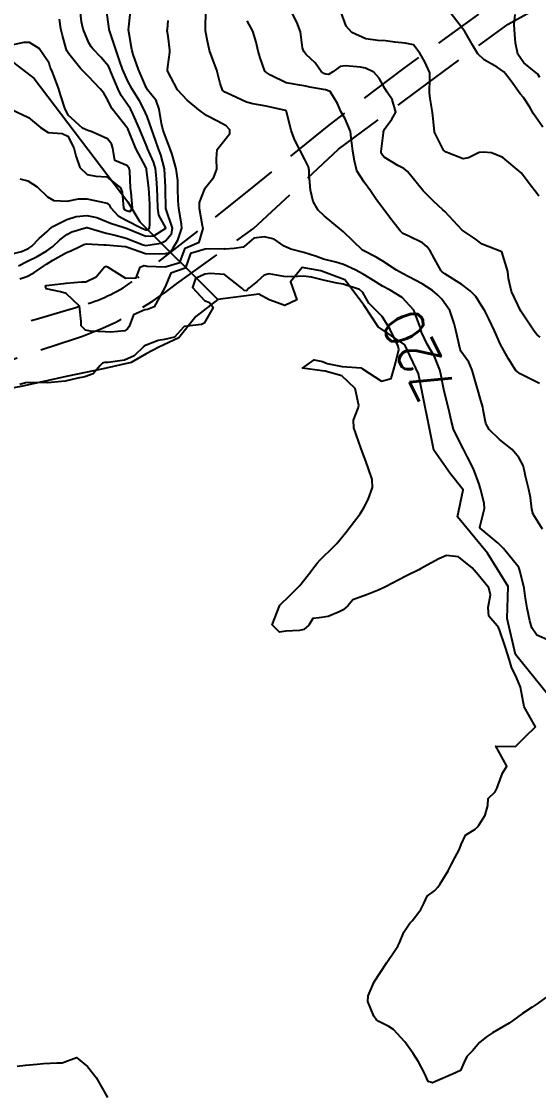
# Model space of a CAD drawing. Header units: metres. Extents: x 298520 to 308411, y 7433745 to 7450750.
# Drawn here: x 298895.8 to 298948.1, y 7450379.2 to 7450487.6 of the extents above; entities that cross this region are included whole.
import ezdxf
from ezdxf.enums import TextEntityAlignment as Align

# ---------------------------------------------------------------- set-up
doc = ezdxf.new("R2010")
doc.units = ezdxf.units.M
doc.header["$LTSCALE"] = 10
doc.linetypes.add('DASHED', pattern=[0.75, 0.5, -0.25])
for name, color, linetype in [('Cotas', 45, 'Continuous'), ('Curvas de Nivel 1m', 11, 'Continuous'), ('Curvas de Nivel 5m', 15, 'Continuous'), ('Hidrografia', 140, 'Continuous'), ('Vias Secundárias', 230, 'DASHED')]:
    doc.layers.add(name, color=color, linetype=linetype)
doc.styles.add('Style-STANDARD', font='STANDARD.shx')

msp = doc.modelspace()

# ---------------------------------------------------------------- linework, layer by layer
at = {"layer": 'Curvas de Nivel 1m', "flags": 128}
for points, elevation in [([(298894.39, 7450463.95), (298895.86, 7450464.33), (298896.4, 7450464.56), (298896.6, 7450464.66), (298896.88, 7450464.86), (298897.64, 7450465.62), (298898.43, 7450466.34), (298898.68, 7450466.58), (298899.02, 7450466.83), (298900.44, 7450467.55), (298901.38, 7450467.87), (298902.44, 7450467.96), (298903.47, 7450467.75), (298904.44, 7450467.34), (298904.84, 7450467.17), (298906.21, 7450466.74), (298906.43, 7450466.69), (298906.52, 7450466.65), (298908.42, 7450465.87), (298909.23, 7450465.9), (298910.43, 7450466.67), (298910.43, 7450466.71), (298909.72, 7450467.98), (298909.62, 7450468.7), (298909.61, 7450469.85), (298909.56, 7450470.7), (298909.48, 7450471.71), (298909.39, 7450472.71), (298909.2, 7450473.4), (298908.6, 7450474.72), (298908.58, 7450474.77), (298908.52, 7450474.92), (298907.77, 7450476.73), (298907.12, 7450478.18), (298906.85, 7450478.74), (298906.58, 7450479.17), (298905.93, 7450480.09), (298905.61, 7450480.75), (298904.88, 7450482.49), (298904.77, 7450482.76), (298904.63, 7450483.05), (298903.85, 7450483.98), (298903.08, 7450484.78), (298902.88, 7450485.02), (298902.65, 7450485.41), (298902.09, 7450486.8), (298901.91, 7450487.56), (298901.78, 7450488.8)], 717), ([(298895.55, 7450462.87), (298896.39, 7450463.3), (298897.42, 7450463.82), (298898.4, 7450464.37), (298899, 7450464.83), (298899.72, 7450465.51), (298900.42, 7450466.05), (298900.94, 7450466.29), (298902.43, 7450466.73), (298902.49, 7450466.73), (298904.42, 7450466.17), (298905.17, 7450466.01), (298906.42, 7450465.68), (298908.14, 7450464.99), (298908.41, 7450464.93), (298909.94, 7450465.17), (298910.41, 7450465.41), (298911.02, 7450466.09), (298911.12, 7450466.68), (298910.45, 7450468.66), (298910.45, 7450468.68), (298910.39, 7450470.61), (298910.39, 7450470.69), (298910.39, 7450470.78), (298910.29, 7450472.69), (298909.92, 7450474.1), (298909.7, 7450474.7), (298909.4, 7450475.57), (298909, 7450476.71), (298908.56, 7450477.96), (298908.23, 7450478.72), (298907.76, 7450479.55), (298907.05, 7450480.74), (298906.61, 7450481.56), (298906.07, 7450482.75), (298905.75, 7450483.63), (298905.39, 7450484.75), (298904.74, 7450486.68), (298904.72, 7450486.76), (298904.67, 7450487.08), (298904.44, 7450488.76)], 718), ([(298895.67, 7450461.56), (298896.37, 7450461.78), (298897.08, 7450462.15), (298898.07, 7450462.84), (298898.27, 7450462.96), (298898.38, 7450463.03), (298899, 7450463.44), (298900.4, 7450464.21), (298900.82, 7450464.39), (298901.66, 7450464.8), (298902.16, 7450465.04), (298902.41, 7450465.08), (298904.17, 7450465), (298904.41, 7450464.98), (298906.31, 7450464.83), (298906.4, 7450464.81), (298906.58, 7450464.74), (298908.4, 7450464.13), (298909.77, 7450464.07), (298910.4, 7450464.1), (298910.85, 7450464.23), (298911.19, 7450464.68), (298911.64, 7450465.45), (298912.05, 7450466.67), (298912.04, 7450467.07), (298911.74, 7450468.68), (298911.67, 7450469.46), (298911.66, 7450470.68), (298911.66, 7450471.5), (298911.5, 7450472.68), (298911.07, 7450474.13), (298910.88, 7450474.69), (298910.53, 7450475.57), (298910.24, 7450476.4), (298910.15, 7450476.7), (298910, 7450477.25), (298909.77, 7450478.7), (298909.45, 7450479.58), (298908.59, 7450480.66), (298908.55, 7450480.72), (298908.49, 7450480.82), (298907.66, 7450482.73), (298907.12, 7450484.25), (298907.01, 7450484.74), (298906.66, 7450486.74), (298906.85, 7450488.58)], 719), ([(298895.69, 7450471.67), (298896.48, 7450471.46), (298897.43, 7450470.85), (298898.46, 7450469.85), (298899.1, 7450469.47), (298900.46, 7450469.42), (298901.6, 7450469.66), (298902.46, 7450469.66), (298903.89, 7450469.34), (298904.46, 7450469.2), (298904.7, 7450469.02), (298904.85, 7450468.76), (298905.63, 7450467.93), (298906.44, 7450467.49), (298907.95, 7450466.72), (298908.43, 7450466.51), (298908.63, 7450466.52), (298908.8, 7450466.71), (298908.81, 7450467.09), (298908.82, 7450468.71), (298908.83, 7450469.09), (298908.72, 7450470.72), (298908.5, 7450472.57), (298908.47, 7450472.72), (298908.44, 7450472.79), (298907.42, 7450474.73), (298906.62, 7450476.66), (298906.59, 7450476.74), (298906.54, 7450476.82), (298905.02, 7450478.76), (298904.85, 7450479.04), (298904.58, 7450479.62), (298904.16, 7450480.34), (298903.81, 7450480.77), (298902.61, 7450482), (298901.86, 7450482.8), (298900.64, 7450484.3), (298900.44, 7450484.61), (298900.36, 7450484.81), (298899.99, 7450486.15), (298899.81, 7450486.82), (298899.7, 7450487.8)], 716), ([(298948.53, 7450436.24), (298948.08, 7450436.94), (298947.6, 7450437.76), (298947.46, 7450438.25), (298947.3, 7450439.45), (298947.13, 7450440.25), (298946.8, 7450441.59), (298946.68, 7450442.26), (298946.56, 7450442.68), (298946.15, 7450443.47), (298945.45, 7450444.28), (298944.18, 7450445.3), (298943.12, 7450446.31), (298942.81, 7450446.92), (298942.54, 7450448.32), (298942.48, 7450448.58), (298942.22, 7450449.5), (298942, 7450450.32), (298941.9, 7450450.66), (298941.4, 7450452.32), (298941.08, 7450453.14), (298940.28, 7450454.24), (298940.22, 7450454.34), (298940.2, 7450454.43), (298939.77, 7450456.35), (298939.61, 7450457.05), (298939.15, 7450458.35), (298938.34, 7450459.5), (298937.92, 7450459.94), (298937.4, 7450460.37), (298936.36, 7450461.05), (298935.01, 7450461.77), (298934.38, 7450462.08), (298933.77, 7450462.42), (298932.39, 7450463.33), (298931.71, 7450463.76), (298930.4, 7450464.42), (298930.34, 7450464.46), (298928.42, 7450466.29), (298928.2, 7450466.48), (298926.44, 7450467.92), (298925.84, 7450468.51), (298925.33, 7450469.38), (298925.06, 7450470.52), (298924.93, 7450472.09), (298924.93, 7450472.52), (298924.87, 7450472.88), (298924.51, 7450473.62), (298924.02, 7450474.54), (298923.48, 7450475.59), (298923.1, 7450476.54), (298922.63, 7450478.49), (298922.61, 7450478.55), (298922.57, 7450478.58), (298922.54, 7450478.58), (298920.58, 7450479.03), (298919.25, 7450479.26), (298918.58, 7450479.43), (298917.08, 7450480.12), (298916.59, 7450480.36), (298916.41, 7450480.44), (298916.17, 7450480.63), (298915.93, 7450481.3), (298915.59, 7450482.64), (298915.34, 7450483.35), (298914.87, 7450484.65), (298914.82, 7450484.82), (298914.65, 7450485.58), (298914.46, 7450486.65), (298914.45, 7450486.87), (298914.48, 7450488.65)], 721), ([(298948.3, 7450455.67), (298947.97, 7450455.92), (298947.69, 7450456.25), (298946.33, 7450458.27), (298945.38, 7450460.28), (298945.08, 7450461.58), (298945.02, 7450462.28), (298944.4, 7450464.29), (298942.41, 7450465.05), (298941.71, 7450465.61), (298940.61, 7450466.34), (298940.42, 7450466.47), (298938.65, 7450468.36), (298938.45, 7450468.54), (298937.5, 7450469.41), (298936.54, 7450470.38), (298936.47, 7450470.46), (298934.87, 7450472.4), (298934.68, 7450472.58), (298934.51, 7450472.7), (298933.9, 7450473.02), (298932.52, 7450473.86), (298932.26, 7450474.18), (298932.21, 7450474.43), (298932.44, 7450476.33), (298932.45, 7450476.43), (298932.47, 7450476.51), (298932.55, 7450476.68), (298933.28, 7450477.71), (298933.69, 7450478.42), (298933.31, 7450479.69), (298932.83, 7450480.43), (298932.6, 7450480.8), (298932.02, 7450481.85), (298931.48, 7450482.45), (298930.62, 7450482.87), (298930.12, 7450482.97), (298928.62, 7450483.08), (298928.07, 7450483.04), (298927.34, 7450482.49), (298926.88, 7450482.23), (298926.61, 7450482.25), (298926.42, 7450482.31), (298926.16, 7450482.51), (298925.53, 7450483.41), (298924.64, 7450484.25), (298924.39, 7450484.53), (298924.25, 7450484.93), (298924.07, 7450486.54), (298923.7, 7450487.51), (298923.14, 7450488.55)], 723), ([(298948.14, 7450469.92), (298947.91, 7450470.25), (298947.29, 7450471.07), (298946.49, 7450472.12), (298946.36, 7450472.27), (298944.52, 7450473.81), (298943.38, 7450474.3), (298942.52, 7450474.38), (298942.11, 7450474.32), (298941.04, 7450473.8), (298940.51, 7450473.69), (298938.77, 7450474.36), (298938.52, 7450474.57), (298937.62, 7450476.37), (298937.51, 7450477.42), (298937.41, 7450478.37), (298937.17, 7450479.79), (298937.11, 7450480.37), (298937.13, 7450481.85), (298937.12, 7450482.37), (298936.63, 7450483.51), (298936.14, 7450484.39), (298935.47, 7450485.22), (298934.65, 7450485.38), (298933.59, 7450485.48), (298932.65, 7450485.62), (298931.86, 7450485.65), (298930.66, 7450485.81), (298929.24, 7450486.47), (298928.67, 7450487.12), (298928.17, 7450488.49)], 724), ([(298948.27, 7450481.91), (298948.05, 7450482.25), (298946.63, 7450483.39), (298946.02, 7450484.28), (298945.8, 7450485.42), (298945.72, 7450486.27), (298945.67, 7450487.28), (298945.76, 7450488.27)], 726), ([(298948.24, 7450450.96), (298946.82, 7450451.69), (298946.26, 7450451.95), (298945.82, 7450452.27), (298945.08, 7450453.47), (298944.62, 7450454.29), (298944.29, 7450454.91), (298943.66, 7450456.3), (298943.11, 7450457.52), (298942.68, 7450458.31), (298942.34, 7450458.88), (298941.78, 7450459.75), (298941.23, 7450460.33), (298940.36, 7450460.98), (298938.66, 7450462.07), (298938.38, 7450462.26), (298938.28, 7450462.36), (298937.61, 7450463.59), (298937.16, 7450464.38), (298936.84, 7450464.82), (298936.41, 7450465.18), (298934.93, 7450465.89), (298934.42, 7450466.15), (298934.13, 7450466.41), (298933.07, 7450467.79), (298932.59, 7450468.43), (298932.45, 7450468.6), (298931.66, 7450469.64), (298931.12, 7450470.45), (298930.49, 7450471.33), (298929.75, 7450472.47), (298929.51, 7450473.47), (298929.34, 7450474.47), (298929.19, 7450475.82), (298929.1, 7450476.47), (298928.56, 7450477.72), (298928.15, 7450478.48), (298927.79, 7450479.28), (298927.05, 7450480.5), (298926.59, 7450480.68), (298925.01, 7450480.94), (298924.6, 7450481.04), (298923.99, 7450481.15), (298922.61, 7450481.37), (298921.03, 7450482.15), (298920.62, 7450482.41), (298920.46, 7450482.57), (298919.97, 7450483.92), (298919.79, 7450484.58), (298919.57, 7450485.5), (298919.23, 7450486.59), (298918.68, 7450487.65)], 722), ([(298948.87, 7450388.86), (298948, 7450388.24), (298947.49, 7450387.9), (298946.49, 7450387.25), (298945.48, 7450386.5), (298945.14, 7450386.27), (298943.46, 7450385.3), (298942.86, 7450384.91), (298942.15, 7450384.31), (298941.83, 7450383.93), (298941.44, 7450383.47), (298940.87, 7450382.89), (298940.59, 7450382.33), (298940.25, 7450381.49), (298939.41, 7450381.12), (298937.72, 7450380.37), (298937.4, 7450380.25), (298936.98, 7450380.37), (298936.58, 7450381.21), (298935.98, 7450382.38), (298935.44, 7450383.22), (298934.62, 7450384.4), (298933.47, 7450385.64), (298933, 7450385.94), (298931.99, 7450386.43), (298931.7, 7450386.66), (298931.48, 7450386.98), (298930.85, 7450388.45), (298930.9, 7450389.05), (298931.52, 7450390.44), (298932.78, 7450392.42), (298933.56, 7450393.57), (298933.9, 7450394.07), (298934.06, 7450394.41), (298934.5, 7450395.48), (298935.12, 7450396.39), (298935.35, 7450396.64), (298935.6, 7450396.92), (298936.23, 7450397.76), (298936.54, 7450398.38), (298936.87, 7450399.13), (298937.63, 7450399.7), (298937.96, 7450400.04), (298938.18, 7450400.36), (298938.98, 7450401.68), (298939.34, 7450402.34), (298939.67, 7450402.99), (298940.13, 7450403.88), (298940.3, 7450404.33), (298940.74, 7450405.29), (298941.71, 7450405.88), (298941.93, 7450406.09), (298942.09, 7450406.31), (298942.74, 7450407.32), (298943, 7450408.3), (298943.04, 7450409), (298943.75, 7450409.67), (298943.96, 7450410.09), (298944.01, 7450410.29), (298944.49, 7450411.57), (298944.93, 7450412.28), (298943.8, 7450414.29), (298945.8, 7450414.27), (298946.82, 7450415.26), (298947.83, 7450416.25), (298946.69, 7450418.26), (298946.42, 7450419.72), (298946.29, 7450420.27), (298945.89, 7450421.22), (298945.4, 7450422.28), (298945.19, 7450423), (298944.79, 7450424.28), (298944.18, 7450426.06), (298944.08, 7450426.29), (298943.95, 7450426.46), (298943.09, 7450427.43), (298943.04, 7450428.3), (298943.28, 7450429.59), (298943.11, 7450430.3), (298942.01, 7450431.63), (298941.43, 7450432.33), (298940.03, 7450433.44), (298938.83, 7450433.56), (298938.03, 7450433.23), (298936.5, 7450432.38), (298936.19, 7450432.21), (298936.02, 7450432.12), (298934.85, 7450431.56), (298934, 7450431.12), (298932.71, 7450430.43), (298932, 7450430.1), (298930.82, 7450429.62), (298929.99, 7450429.33), (298929.36, 7450429.09), (298928.85, 7450428.47), (298928.38, 7450428.07), (298927.97, 7450427.87), (298926.86, 7450427.4), (298925.96, 7450427.26), (298925.29, 7450427.19), (298924.9, 7450426.52), (298924.38, 7450426.09), (298923.94, 7450426), (298922.58, 7450425.91), (298921.94, 7450425.81), (298921.2, 7450426.56), (298921.97, 7450428.55), (298922.99, 7450429.54), (298924, 7450430.53), (298924.87, 7450431.66), (298925.52, 7450432.51), (298925.74, 7450432.8), (298926.03, 7450433.14), (298927.42, 7450434.49), (298927.74, 7450434.8), (298928.05, 7450435.15), (298928.64, 7450435.9), (298929.07, 7450436.47), (298929.51, 7450437.04), (298930.09, 7450437.79), (298930.51, 7450438.45), (298930.9, 7450439.25), (298931.33, 7450440.44), (298931.29, 7450441.27), (298930.89, 7450442.45), (298930.69, 7450443), (298930.16, 7450444.46), (298929.46, 7450446.47), (298929.42, 7450447.25), (298929.88, 7450448.46), (298929.94, 7450448.73), (298929.58, 7450450.47), (298928.25, 7450451.75), (298926.55, 7450452.21), (298926.26, 7450452.25), (298924.26, 7450452.53), (298925.44, 7450453.35), (298926.27, 7450453.2), (298926.75, 7450452.98), (298928.27, 7450452.69), (298930.18, 7450452.55), (298930.26, 7450452.51), (298930.29, 7450452.48), (298930.33, 7450452.46), (298932.24, 7450451.21), (298933.21, 7450451.46), (298933.51, 7450452.42), (298933.67, 7450453.01), (298934.01, 7450454.41), (298933.94, 7450454.76), (298933.14, 7450456.42), (298932.32, 7450457.74), (298931.61, 7450458.44), (298930.97, 7450459.08), (298930.35, 7450460.16), (298930.02, 7450460.46), (298928.36, 7450461), (298927.72, 7450461.13), (298926.37, 7450461.41), (298925.16, 7450461.73), (298924.37, 7450461.83), (298923.15, 7450461.76), (298922.37, 7450461.8), (298920.89, 7450462.06), (298920.37, 7450461.93), (298919.66, 7450461.29), (298918.84, 7450460.6), (298918.6, 7450460.34), (298918.35, 7450460.36), (298918.13, 7450460.6), (298916.37, 7450461.98), (298914.93, 7450462.08), (298914.37, 7450462.02), (298913.45, 7450461.58), (298913.12, 7450460.66), (298914.34, 7450459.37), (298914.85, 7450459.15), (298915.23, 7450458.64), (298914.32, 7450457.08), (298914.03, 7450456.94), (298912.31, 7450456.73), (298912.23, 7450456.67), (298911.33, 7450455.65), (298910.29, 7450455.43), (298909.68, 7450455.32), (298908.28, 7450454.79), (298908.24, 7450454.77), (298908.2, 7450454.72), (298907.23, 7450453.77), (298906.27, 7450453.34), (298904.6, 7450453.1), (298904.27, 7450453.08), (298904.03, 7450453.01), (298903.78, 7450452.77), (298903.09, 7450451.94), (298902.25, 7450451.65), (298901.54, 7450451.5), (298900.25, 7450451.21), (298898.46, 7450451.05), (298898.25, 7450451.06), (298898.01, 7450451.08), (298896.24, 7450451.05), (298895.68, 7450450.87)], 719), ([(298895.42, 7450381.92), (298896.24, 7450382.03), (298897.42, 7450382.13), (298898.07, 7450382.19), (298899.42, 7450382.25), (298899.97, 7450382.26), (298901.42, 7450382.8), (298902.51, 7450381.88), (298903.4, 7450380.77), (298904.55, 7450378.76)], 719)]:
    msp.add_lwpolyline(points, dxfattribs=dict(at, elevation=elevation))
at = {"layer": 'Curvas de Nivel 5m', "flags": 128}
for points, elevation in [([(298949.19, 7450424.97), (298947.94, 7450425.52), (298947.46, 7450426.25), (298947.26, 7450426.95), (298946.97, 7450428.26), (298946.79, 7450429.46), (298946.69, 7450430.26), (298946.24, 7450432.05), (298946.17, 7450432.27), (298946.12, 7450432.37), (298946.03, 7450432.5), (298944.58, 7450434.28), (298944.05, 7450434.83), (298942.21, 7450436.32), (298942.18, 7450436.43), (298942.66, 7450438.31), (298942.64, 7450438.85), (298942.26, 7450440.32), (298942.12, 7450440.8), (298941.56, 7450442.33), (298940.96, 7450443.52), (298940.53, 7450444.34), (298940.17, 7450445.04), (298939.54, 7450446.35), (298939.29, 7450447.27), (298939.05, 7450448.35), (298938.66, 7450449.92), (298938.56, 7450450.36), (298938.26, 7450451.92), (298938.14, 7450452.36), (298937.6, 7450453.69), (298937.19, 7450454.38), (298936.85, 7450454.94), (298936.3, 7450456.16), (298936.23, 7450456.39), (298936.21, 7450456.49), (298935.51, 7450458.4), (298934.35, 7450459.66), (298933.12, 7450460.42), (298932.36, 7450460.8), (298931.44, 7450461.37), (298930.38, 7450462.04), (298929.58, 7450462.47), (298928.39, 7450463.01), (298927.64, 7450463.24), (298926.39, 7450463.55), (298925.69, 7450463.81), (298924.4, 7450464.2), (298923.08, 7450464.54), (298922.41, 7450464.86), (298921.39, 7450465.55), (298920.42, 7450465.8), (298919.35, 7450465.66), (298918.41, 7450464.87), (298918.26, 7450464.75), (298917.34, 7450464.61), (298916.45, 7450464.57), (298916.4, 7450464.57), (298916.36, 7450464.58), (298914.4, 7450464.57), (298912.93, 7450464.13), (298912.43, 7450462.67), (298912.41, 7450462.64), (298912.38, 7450462.62), (298910.94, 7450462.12), (298910.35, 7450460.69), (298909.27, 7450458.71), (298908.59, 7450458.46), (298908.33, 7450458.41), (298907.16, 7450457.9), (298906.73, 7450456.74), (298906.57, 7450456.48), (298906.31, 7450456.29), (298904.89, 7450456.17), (298904.3, 7450456.18), (298902.82, 7450456.27), (298902.31, 7450456.35), (298901.89, 7450456.79), (298901.87, 7450457.24), (298901.7, 7450458.8), (298900.35, 7450460.08), (298899.78, 7450460.25), (298898.35, 7450460.54), (298898.26, 7450460.84), (298898.31, 7450460.88), (298898.35, 7450460.89), (298900.1, 7450461.07), (298900.36, 7450461.13), (298901.92, 7450461.24), (298902.36, 7450461.26), (298903.39, 7450461.76), (298904.24, 7450462.77), (298904.34, 7450462.81), (298904.38, 7450462.82), (298904.43, 7450462.81), (298904.54, 7450462.77), (298906.37, 7450461.63), (298907.43, 7450461.67), (298907.83, 7450462.73), (298908.22, 7450462.89), (298908.38, 7450462.87), (298908.52, 7450462.85), (298910.38, 7450462.78), (298911.86, 7450463.21), (298912.39, 7450464.67), (298913.82, 7450465.25), (298914.2, 7450466.65), (298914.16, 7450466.92), (298913.83, 7450468.66), (298913.85, 7450469.27), (298914.39, 7450470.65), (298914.42, 7450470.7), (298914.48, 7450470.81), (298915.3, 7450471.83), (298915.61, 7450472.63), (298915.57, 7450473.69), (298915.62, 7450474.63), (298916.53, 7450475.78), (298916.9, 7450476.26), (298916.9, 7450476.62), (298916.55, 7450477.02), (298915.68, 7450477.51), (298914.56, 7450478.08), (298913.79, 7450478.66), (298912.58, 7450479.61), (298911.62, 7450480.68), (298910.62, 7450482.6), (298910.6, 7450482.69), (298910.63, 7450483.01), (298910.84, 7450484.49), (298910.85, 7450484.69), (298910.66, 7450486.1), (298910.59, 7450486.62), (298910.59, 7450486.69), (298910.6, 7450486.76), (298910.68, 7450487.69)], 720), ([(298948.55, 7450476.89), (298947.63, 7450478.25), (298947.24, 7450478.92), (298946.59, 7450479.88), (298946.28, 7450480.27), (298945.35, 7450481.54), (298944.8, 7450482.29), (298944.62, 7450482.49), (298943.96, 7450482.96), (298942.63, 7450483.69), (298942, 7450484.32), (298941.47, 7450485.15), (298940.8, 7450486.34), (298940.67, 7450486.57), (298939.3, 7450488.35)], 725), ([(298894.69, 7450478.76), (298896.56, 7450477.86), (298897.76, 7450476.85), (298898.54, 7450476.35), (298899.97, 7450476.25), (298900.53, 7450475.98), (298901.13, 7450474.8), (298901.33, 7450473.99), (298901.74, 7450472.8), (298902.49, 7450472.12), (298903.35, 7450471.92), (298904.49, 7450471.86), (298905.87, 7450470.75), (298906.04, 7450470.32), (298906.16, 7450468.74), (298906.27, 7450468.56), (298906.45, 7450468.46), (298906.83, 7450468.35), (298907.08, 7450468.73), (298906.92, 7450470.29), (298906.88, 7450470.74), (298906.81, 7450472.43), (298906.73, 7450472.74), (298906.51, 7450473.02), (298905.29, 7450473.53), (298905.07, 7450474.76), (298904.95, 7450475.19), (298904.53, 7450475.72), (298902.88, 7450476.44), (298902.54, 7450476.55), (298902, 7450476.8), (298900.56, 7450478.12), (298900.21, 7450478.82), (298899.82, 7450480.06), (298899.6, 7450480.82), (298898.99, 7450482.46), (298898.8, 7450482.84), (298898.75, 7450482.96), (298898.63, 7450483.35), (298897.63, 7450484.85), (298896.65, 7450485.44), (298896.08, 7450485.44), (298894.65, 7450485.15)], 715)]:
    msp.add_lwpolyline(points, dxfattribs=dict(at, elevation=elevation))
at = {"layer": 'Hidrografia'}
for points in [[(298887.68, 7450494.09), (298890.36, 7450487), (298897.12, 7450481.83), (298906.61, 7450469.35), (298907.8, 7450467.31), (298915.69, 7450459.47)], [(298949.06, 7450419.51), (298945.79, 7450423.55), (298944.97, 7450427.21), (298945.07, 7450430.43), (298942.95, 7450433.81), (298939.93, 7450437.49), (298940.52, 7450440.22), (298939.18, 7450441.87), (298937.54, 7450444.22), (298935.99, 7450451.94), (298934.59, 7450454.88), (298931.92, 7450456.69), (298930.51, 7450458.87), (298928.53, 7450461.44), (298926.1, 7450462.36), (298924.22, 7450462.7), (298923.05, 7450461.26), (298923.67, 7450459.42), (298922.47, 7450458.84), (298920.89, 7450459.42), (298919.83, 7450460), (298915.69, 7450459.47), (298913.46, 7450457.73), (298911.75, 7450455.57), (298909.73, 7450454.65), (298908.46, 7450453.97), (298906.92, 7450453.08), (298904.11, 7450452.46), (298900.52, 7450451.72), (298895.93, 7450450.71), (298892.2, 7450450)]]:
    msp.add_lwpolyline(points, dxfattribs=at)
at = {"layer": 'Vias Secundárias'}
msp.add_lwpolyline([(298888.83, 7450369.56), (298884.22, 7450381.76), (298881.97, 7450389.47), (298878.1, 7450400.42), (298874.27, 7450411.44), (298869.84, 7450421.29), (298867.3, 7450427.11), (298865.79, 7450435.66, -0.28467), (298868.85, 7450443.33), (298872.86, 7450446.69), (298880.72, 7450449.93), (298890.67, 7450452), (298901.32, 7450455.53, 0.08802), (298911.53, 7450461.06), (298919.31, 7450466.63), (298927.9, 7450474.66), (298936.05, 7450480.71), (298945.04, 7450487.32), (298956.1, 7450493.4)], format="xyb", dxfattribs=at)
at = {"layer": 'Vias Secundárias', "elevation": 729.87}
msp.add_lwpolyline([(298942.06, 7450488.33), (298934.49, 7450482.85), (298926.93, 7450477.11), (298919.34, 7450470.93), (298913.64, 7450466.36), (298907.57, 7450461.66, -0.088527), (298902.58, 7450459.05, -0.026671), (298882.24, 7450453.82, 0.082665), (298868.67, 7450448.66, 0.204763), (298862.53, 7450440.39, 0.109558), (298862.42, 7450433.46), (298863.39, 7450430.24), (298866.42, 7450422.69), (298870.16, 7450413.63), (298874.88, 7450401.69), (298878.39, 7450392.89), (298880.12, 7450387.14), (298883.34, 7450378.56)], format="xyb", dxfattribs=at)

# ---------------------------------------------------------------- texts
at = {"layer": 'Cotas', "style": 'Style-STANDARD'}
msp.add_text('720', height=4, rotation=116.412, dxfattribs=at).set_placement((298935.96, 7450453.82, 720), align=Align.MIDDLE_CENTER)

doc.saveas('drawing.dxf')
